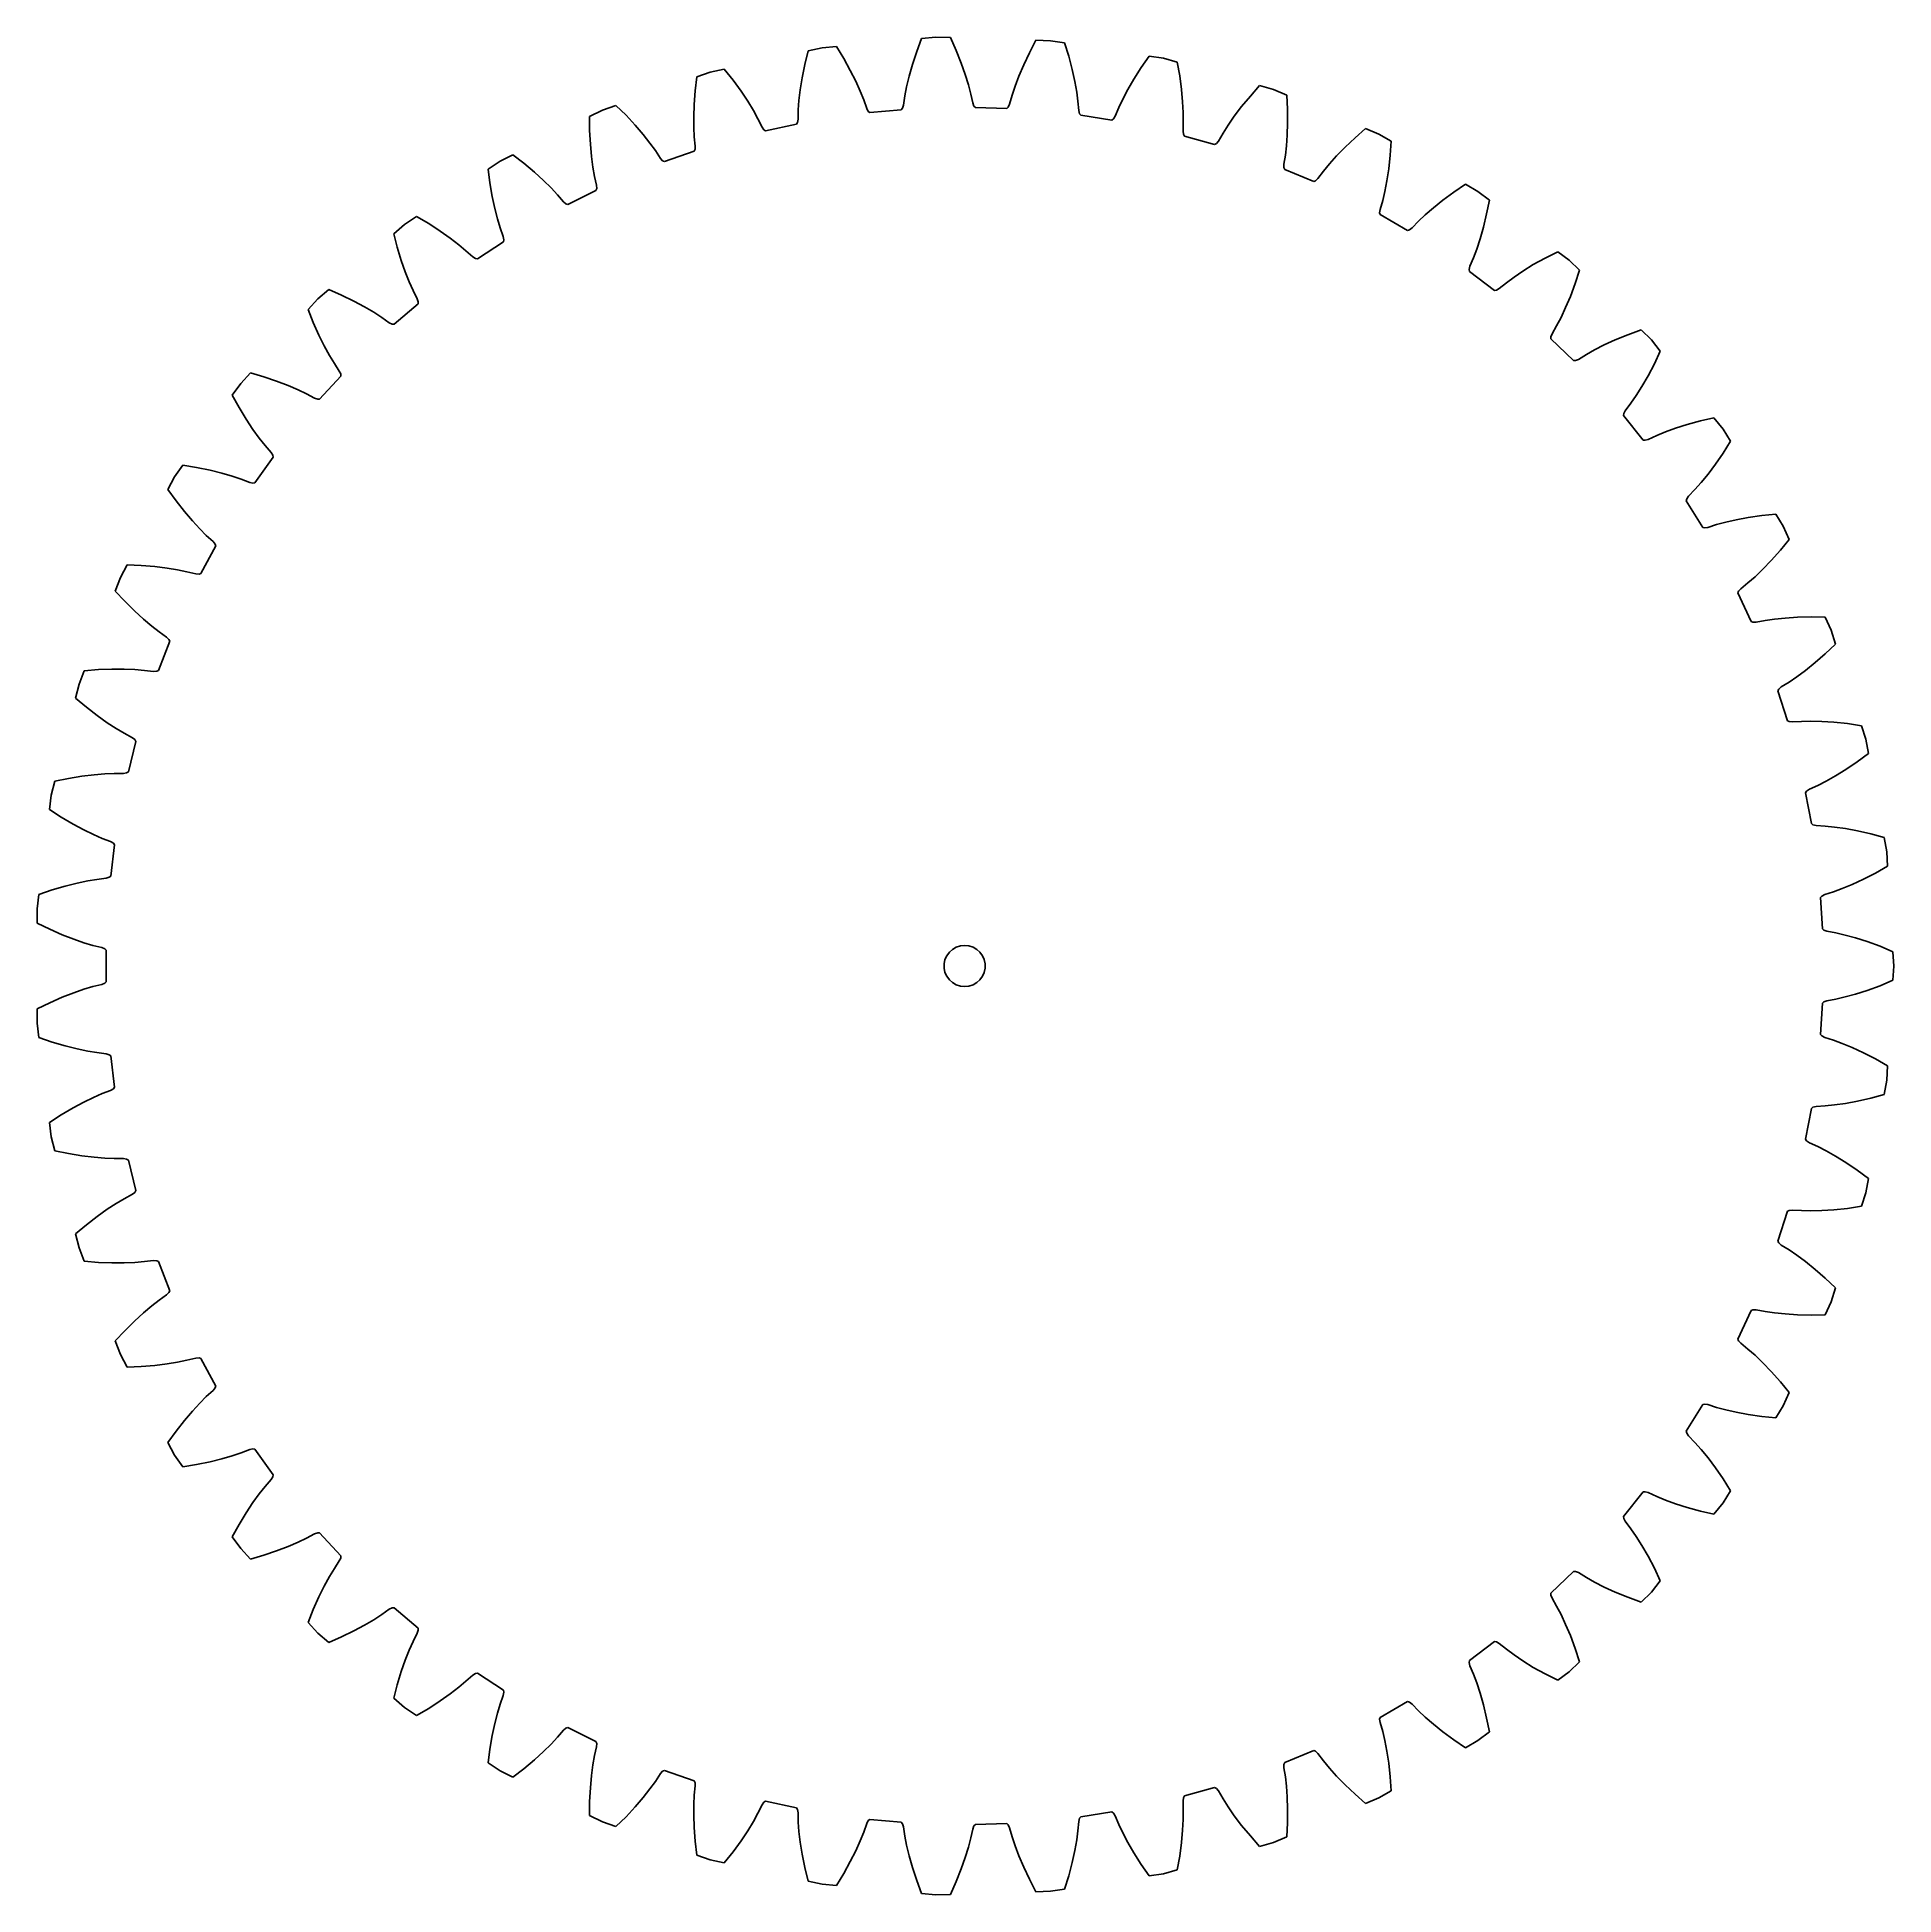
# Model space of a CAD drawing. Header units: metres. Extents: x -67 to 67, y -67 to 67.
import ezdxf

# ---------------------------------------------------------------- set-up
doc = ezdxf.new("R2010")
doc.units = ezdxf.units.M

msp = doc.modelspace()

# ---------------------------------------------------------------- linework, layer by layer
for p, q in [((-2.08, 67.45), (-3.12, 67.35)), ((-1.03, 67.42), (-2.08, 67.45)), ((-11.37, 66.46), (-11.61, 65.47)), ((-10.35, 66.68), (-11.37, 66.46)), ((-9.31, 66.78), (-10.35, 66.68)), ((-8.78, 65.91), (-9.31, 66.78)), ((-3.48, 66.4), (-3.79, 65.46)), ((-3.12, 67.35), (-3.48, 66.4)), ((-0.62, 66.49), (-1.03, 67.42)), ((-0.25, 65.57), (-0.62, 66.49)), ((4.71, 66.32), (4.29, 65.43)), ((5.18, 67.23), (4.71, 66.32)), ((6.23, 67.19), (5.18, 67.23)), ((7.26, 67.03), (6.23, 67.19)), ((7.56, 66.06), (7.26, 67.03)), ((-18.47, 64.91), (-19.45, 64.56)), ((-17.45, 65.13), (-18.47, 64.91)), ((-16.82, 64.33), (-17.45, 65.13)), ((-11.61, 65.47), (-11.8, 64.5)), ((-8.31, 65.04), (-8.78, 65.91)), ((-7.91, 64.25), (-8.31, 65.04)), ((-3.79, 65.46), (-4.03, 64.61)), ((0.05, 64.73), (-0.25, 65.57)), ((4.29, 65.43), (3.94, 64.61)), ((7.81, 65.1), (7.56, 66.06)), ((8, 64.23), (7.81, 65.1)), ((12.82, 65.24), (12.29, 64.41)), ((13.41, 66.08), (12.82, 65.24)), ((14.44, 65.92), (13.41, 66.08)), ((15.44, 65.63), (14.44, 65.92)), ((15.62, 64.63), (15.44, 65.63)), ((-19.57, 63.55), (-19.64, 62.56)), ((-19.45, 64.56), (-19.57, 63.55)), ((-16.23, 63.53), (-16.82, 64.33)), ((-15.74, 62.79), (-16.23, 63.53)), ((-11.94, 63.62), (-12.03, 62.84)), ((-11.8, 64.5), (-11.94, 63.62)), ((-7.59, 63.53), (-7.91, 64.25)), ((-7.33, 62.9), (-7.59, 63.53)), ((-4.22, 63.84), (-4.35, 63.18)), ((-4.03, 64.61), (-4.22, 63.84)), ((0.28, 63.98), (0.05, 64.73)), ((0.45, 63.32), (0.28, 63.98)), ((3.66, 63.88), (3.45, 63.23)), ((3.94, 64.61), (3.66, 63.88)), ((8.14, 63.46), (8, 64.23)), ((8.23, 62.79), (8.14, 63.46)), ((11.85, 63.64), (11.48, 62.94)), ((12.29, 64.41), (11.85, 63.64)), ((15.75, 63.65), (15.62, 64.63)), ((15.83, 62.76), (15.75, 63.65)), ((21.42, 63.93), (20.75, 63.17)), ((22.43, 63.65), (21.42, 63.93)), ((23.39, 63.24), (22.43, 63.65)), ((-26.3, 62.14), (-27.24, 61.68)), ((-25.32, 62.49), (-26.3, 62.14)), ((-24.59, 61.78), (-25.32, 62.49)), ((-19.64, 62.56), (-19.67, 61.67)), ((-15.34, 62.12), (-15.74, 62.79)), ((-15.01, 61.52), (-15.34, 62.12)), ((-12.08, 62.16), (-12.1, 61.49)), ((-12.03, 62.84), (-12.08, 62.16)), ((-7.11, 62.27), (-7.33, 62.9)), ((-7, 62.06), (-7.11, 62.27)), ((-6.89, 61.97), (-7, 62.06)), ((-4.62, 62.18), (-6.89, 61.97)), ((-4.52, 62.29), (-4.62, 62.18)), ((-4.45, 62.52), (-4.52, 62.29)), ((-4.35, 63.18), (-4.45, 62.52)), ((0.59, 62.67), (0.45, 63.32)), ((0.68, 62.45), (0.59, 62.67)), ((0.78, 62.34), (0.68, 62.45)), ((3.06, 62.27), (0.78, 62.34)), ((3.17, 62.37), (3.06, 62.27)), ((3.26, 62.59), (3.17, 62.37)), ((3.45, 63.23), (3.26, 62.59)), ((8.29, 62.12), (8.23, 62.79)), ((8.35, 61.89), (8.29, 62.12)), ((11.19, 62.33), (10.93, 61.71)), ((11.48, 62.94), (11.19, 62.33)), ((15.88, 61.98), (15.83, 62.76)), ((20.11, 62.41), (19.58, 61.7)), ((20.75, 63.17), (20.11, 62.41)), ((23.44, 62.22), (23.39, 63.24)), ((23.45, 61.23), (23.44, 62.22)), ((-27.24, 61.68), (-27.23, 60.66)), ((-23.92, 61.05), (-24.59, 61.78)), ((-23.34, 60.38), (-23.92, 61.05)), ((-19.67, 61.67), (-19.66, 60.89)), ((-19.66, 60.89), (-19.63, 60.21)), ((-14.71, 60.92), (-15.01, 61.52)), ((-14.57, 60.73), (-14.71, 60.92)), ((-14.45, 60.65), (-14.57, 60.73)), ((-12.22, 61.14), (-14.45, 60.65)), ((-12.14, 61.26), (-12.22, 61.14)), ((-12.1, 61.49), (-12.14, 61.26)), ((8.44, 61.78), (8.35, 61.89)), ((10.69, 61.43), (8.44, 61.78)), ((10.81, 61.51), (10.69, 61.43)), ((10.93, 61.71), (10.81, 61.51)), ((15.86, 60.63), (15.88, 61.3)), ((15.88, 61.3), (15.88, 61.98)), ((19.13, 61.05), (18.77, 60.48)), ((19.58, 61.7), (19.13, 61.05)), ((23.43, 60.34), (23.45, 61.23)), ((29.12, 60.81), (28.35, 60.14)), ((30.08, 60.41), (29.12, 60.81)), ((-27.23, 60.66), (-27.18, 59.67)), ((-27.18, 59.67), (-27.1, 58.79)), ((-22.85, 59.76), (-23.34, 60.38)), ((-22.45, 59.21), (-22.85, 59.76)), ((-19.63, 60.21), (-19.57, 59.54)), ((-19.57, 59.54), (-19.58, 59.31)), ((15.89, 60.4), (15.86, 60.63)), ((15.96, 60.27), (15.89, 60.4)), ((18.15, 59.65), (15.96, 60.27)), ((18.28, 59.72), (18.15, 59.65)), ((18.43, 59.9), (18.28, 59.72)), ((18.77, 60.48), (18.43, 59.9)), ((23.3, 58.88), (23.37, 59.56)), ((23.37, 59.56), (23.43, 60.34)), ((27.63, 59.46), (27.01, 58.83)), ((28.35, 60.14), (27.63, 59.46)), ((30.98, 59.89), (30.08, 60.41)), ((30.91, 58.87), (30.98, 59.89)), ((-33.74, 58.44), (-34.61, 57.86)), ((-32.81, 58.91), (-33.74, 58.44)), ((-32, 58.29), (-32.81, 58.91)), ((-31.24, 57.65), (-32, 58.29)), ((-27.1, 58.79), (-26.99, 58.01)), ((-26.99, 58.01), (-26.88, 57.34)), ((-22.09, 58.65), (-22.45, 59.21)), ((-21.93, 58.48), (-22.09, 58.65)), ((-21.79, 58.42), (-21.93, 58.48)), ((-19.64, 59.17), (-21.79, 58.42)), ((-19.58, 59.31), (-19.64, 59.17)), ((23.19, 58.22), (23.3, 58.88)), ((23.19, 57.99), (23.19, 58.22)), ((26.49, 58.24), (26.06, 57.72)), ((27.01, 58.83), (26.49, 58.24)), ((30.8, 57.88), (30.91, 58.87)), ((-34.61, 57.86), (-34.48, 56.86)), ((-34.48, 56.86), (-34.31, 55.88)), ((-30.58, 57.05), (-31.24, 57.65)), ((-30.02, 56.5), (-30.58, 57.05)), ((-26.88, 57.34), (-26.73, 56.69)), ((-26.73, 56.69), (-26.72, 56.45)), ((23.25, 57.85), (23.19, 57.99)), ((25.35, 56.96), (23.25, 57.85)), ((25.48, 57.02), (25.35, 56.96)), ((25.65, 57.18), (25.48, 57.02)), ((26.06, 57.72), (25.65, 57.18)), ((30.51, 56.24), (30.67, 57.01)), ((30.67, 57.01), (30.8, 57.88)), ((36.37, 56.77), (35.53, 56.2)), ((37.27, 56.25), (36.37, 56.77)), ((-34.31, 55.88), (-34.12, 55.01)), ((-29.56, 56), (-30.02, 56.5)), ((-29.13, 55.5), (-29.56, 56)), ((-28.95, 55.34), (-29.13, 55.5)), ((-28.81, 55.3), (-28.95, 55.34)), ((-26.77, 56.31), (-28.81, 55.3)), ((-26.72, 56.45), (-26.77, 56.31)), ((30.17, 54.93), (30.36, 55.58)), ((30.36, 55.58), (30.51, 56.24)), ((34.73, 55.62), (34.04, 55.06)), ((35.53, 56.2), (34.73, 55.62)), ((38.11, 55.62), (37.27, 56.25)), ((37.91, 54.63), (38.11, 55.62)), ((-39.8, 54.43), (-40.67, 53.85)), ((-38.92, 53.91), (-39.8, 54.43)), ((-34.12, 55.01), (-33.92, 54.25)), ((-33.92, 54.25), (-33.72, 53.6)), ((30.14, 54.7), (30.17, 54.93)), ((30.18, 54.56), (30.14, 54.7)), ((32.16, 53.42), (30.18, 54.56)), ((32.95, 54.08), (32.49, 53.6)), ((33.45, 54.54), (32.95, 54.08)), ((34.04, 55.06), (33.45, 54.54)), ((37.68, 53.66), (37.91, 54.63)), ((-40.67, 53.85), (-41.46, 53.17)), ((-41.46, 53.17), (-41.2, 52.19)), ((-38.09, 53.37), (-38.92, 53.91)), ((-37.36, 52.86), (-38.09, 53.37)), ((-36.74, 52.38), (-37.36, 52.86)), ((-33.72, 53.6), (-33.5, 52.97)), ((-33.5, 52.97), (-33.46, 52.74)), ((-33.46, 52.74), (-33.48, 52.59)), ((32.3, 53.46), (32.16, 53.42)), ((32.49, 53.6), (32.3, 53.46)), ((37.19, 52.06), (37.44, 52.81)), ((37.44, 52.81), (37.68, 53.66)), ((-41.2, 52.19), (-40.91, 51.24)), ((-36.22, 51.94), (-36.74, 52.38)), ((-35.72, 51.5), (-36.22, 51.94)), ((-35.53, 51.37), (-35.72, 51.5)), ((-35.38, 51.34), (-35.53, 51.37)), ((-33.48, 52.59), (-35.38, 51.34)), ((36.69, 50.81), (36.95, 51.42)), ((36.95, 51.42), (37.19, 52.06)), ((42.17, 51.41), (41.3, 50.93)), ((43.07, 51.87), (42.17, 51.41)), ((43.9, 51.25), (43.07, 51.87)), ((-40.91, 51.24), (-40.62, 50.4)), ((-40.62, 50.4), (-40.33, 49.67)), ((36.64, 50.58), (36.69, 50.81)), ((36.66, 50.43), (36.64, 50.58)), ((38.48, 49.06), (36.66, 50.43)), ((39.9, 50.02), (39.35, 49.62)), ((40.55, 50.46), (39.9, 50.02)), ((41.3, 50.93), (40.55, 50.46)), ((44.65, 50.52), (43.9, 51.25)), ((44.34, 49.55), (44.65, 50.52)), ((-46.18, 49.13), (-46.98, 48.45)), ((-45.25, 48.72), (-46.18, 49.13)), ((-44.36, 48.29), (-45.25, 48.72)), ((-40.33, 49.67), (-40.05, 49.05)), ((-40.05, 49.05), (-39.75, 48.45)), ((38.62, 49.08), (38.48, 49.06)), ((38.83, 49.2), (38.62, 49.08)), ((39.35, 49.62), (38.83, 49.2)), ((43.64, 47.81), (43.99, 48.62)), ((43.99, 48.62), (44.34, 49.55)), ((-46.98, 48.45), (-47.68, 47.67)), ((-47.68, 47.67), (-47.3, 46.73)), ((-43.57, 47.87), (-44.36, 48.29)), ((-42.9, 47.47), (-43.57, 47.87)), ((-42.33, 47.1), (-42.9, 47.47)), ((-39.69, 48.08), (-41.42, 46.6)), ((-39.75, 48.45), (-39.68, 48.23)), ((-39.68, 48.23), (-39.69, 48.08)), ((43.31, 47.1), (43.64, 47.81)), ((-47.3, 46.73), (-46.9, 45.82)), ((-41.78, 46.71), (-42.33, 47.1)), ((-41.57, 46.61), (-41.78, 46.71)), ((-41.42, 46.6), (-41.57, 46.61)), ((42.58, 45.69), (42.66, 45.91)), ((42.66, 45.91), (42.99, 46.49)), ((42.99, 46.49), (43.31, 47.1)), ((49.12, 46.19), (48.16, 45.84)), ((49.87, 45.46), (49.12, 46.19)), ((-46.9, 45.82), (-46.5, 45.03)), ((-46.5, 45.03), (-46.13, 44.34)), ((42.58, 45.55), (42.58, 45.69)), ((44.21, 43.96), (42.58, 45.55)), ((45.74, 44.74), (45.15, 44.41)), ((46.44, 45.1), (45.74, 44.74)), ((47.25, 45.47), (46.44, 45.1)), ((48.16, 45.84), (47.25, 45.47)), ((50.52, 44.65), (49.87, 45.46)), ((50.09, 43.73), (50.52, 44.65)), ((-46.13, 44.34), (-45.77, 43.76)), ((-45.77, 43.76), (-45.41, 43.2)), ((-45.41, 43.2), (-45.31, 42.99)), ((44.36, 43.96), (44.21, 43.96)), ((44.58, 44.05), (44.36, 43.96)), ((45.15, 44.41), (44.58, 44.05)), ((49.63, 42.85), (50.09, 43.73)), ((-52.57, 42.31), (-53.18, 41.45)), ((-51.87, 43.08), (-52.57, 42.31)), ((-50.89, 42.79), (-51.87, 43.08)), ((-49.96, 42.47), (-50.89, 42.79)), ((-49.13, 42.15), (-49.96, 42.47)), ((-48.41, 41.84), (-49.13, 42.15)), ((-47.79, 41.54), (-48.41, 41.84)), ((-45.3, 42.84), (-46.84, 41.16)), ((-45.31, 42.99), (-45.3, 42.84)), ((48.77, 41.42), (49.19, 42.08)), ((49.19, 42.08), (49.63, 42.85)), ((-53.18, 41.45), (-52.69, 40.56)), ((-52.69, 40.56), (-52.17, 39.71)), ((-47.21, 41.23), (-47.79, 41.54)), ((-46.98, 41.15), (-47.21, 41.23)), ((-46.84, 41.16), (-46.98, 41.15)), ((47.98, 40.32), (48.38, 40.86)), ((48.38, 40.86), (48.77, 41.42)), ((-52.17, 39.71), (-51.68, 38.97)), ((47.85, 39.97), (47.87, 40.11)), ((49.28, 38.19), (47.85, 39.97)), ((47.87, 40.11), (47.98, 40.32)), ((52.48, 39.31), (51.63, 39.05)), ((53.43, 39.58), (52.48, 39.31)), ((54.42, 39.8), (53.43, 39.58)), ((55.08, 38.99), (54.42, 39.8)), ((-51.68, 38.97), (-51.23, 38.34)), ((-51.23, 38.34), (-50.8, 37.8)), ((-50.8, 37.8), (-50.37, 37.29)), ((49.43, 38.18), (49.28, 38.19)), ((49.65, 38.24), (49.43, 38.18)), ((50.26, 38.52), (49.65, 38.24)), ((50.89, 38.78), (50.26, 38.52)), ((51.63, 39.05), (50.89, 38.78)), ((55.63, 38.1), (55.08, 38.99)), ((55.08, 37.24), (55.63, 38.1)), ((-50.22, 36.95), (-51.54, 35.09)), ((-50.37, 37.29), (-50.25, 37.09)), ((-50.25, 37.09), (-50.22, 36.95)), ((53.99, 35.72), (54.52, 36.43)), ((54.52, 36.43), (55.08, 37.24)), ((-57.37, 35.52), (-57.87, 34.6)), ((-56.77, 36.38), (-57.37, 35.52)), ((-55.77, 36.21), (-56.77, 36.38)), ((-54.8, 36.01), (-55.77, 36.21)), ((-53.93, 35.79), (-54.8, 36.01)), ((-53.18, 35.57), (-53.93, 35.79)), ((-52.54, 35.35), (-53.18, 35.57)), ((-51.91, 35.11), (-52.54, 35.35)), ((-51.68, 35.06), (-51.91, 35.11)), ((-51.54, 35.09), (-51.68, 35.06)), ((53.04, 34.6), (53.49, 35.11)), ((53.49, 35.11), (53.99, 35.72)), ((-57.87, 34.6), (-57.27, 33.78)), ((-57.27, 33.78), (-56.66, 33)), ((52.4, 33.79), (52.44, 33.93)), ((53.6, 31.85), (52.4, 33.79)), ((52.44, 33.93), (52.57, 34.12)), ((52.57, 34.12), (53.04, 34.6)), ((-56.66, 33), (-56.08, 32.33)), ((56.04, 32.41), (55.27, 32.23)), ((56.91, 32.57), (56.04, 32.41)), ((57.89, 32.71), (56.91, 32.57)), ((58.9, 32.81), (57.89, 32.71)), ((59.45, 31.93), (58.9, 32.81)), ((-56.08, 32.33), (-55.55, 31.75)), ((-55.55, 31.75), (-55.07, 31.27)), ((-55.07, 31.27), (-54.57, 30.82)), ((53.74, 31.82), (53.6, 31.85)), ((53.98, 31.85), (53.74, 31.82)), ((54.61, 32.05), (53.98, 31.85)), ((55.27, 32.23), (54.61, 32.05)), ((59.89, 30.98), (59.45, 31.93)), ((-54.38, 30.5), (-55.46, 28.49)), ((-54.57, 30.82), (-54.42, 30.64)), ((-54.42, 30.64), (-54.38, 30.5)), ((58.58, 29.45), (59.24, 30.19)), ((59.24, 30.19), (59.89, 30.98)), ((-60.81, 29.12), (-61.3, 28.2)), ((-59.79, 29.08), (-60.81, 29.12)), ((-58.81, 29), (-59.79, 29.08)), ((-57.92, 28.89), (-58.81, 29)), ((-57.15, 28.77), (-57.92, 28.89)), ((-56.48, 28.63), (-57.15, 28.77)), ((-55.84, 28.47), (-56.48, 28.63)), ((-55.6, 28.45), (-55.84, 28.47)), ((-55.46, 28.49), (-55.6, 28.45)), ((57.4, 28.27), (57.97, 28.81)), ((57.97, 28.81), (58.58, 29.45)), ((-61.3, 28.2), (-61.68, 27.23)), ((-61.68, 27.23), (-60.99, 26.49)), ((56.16, 27.09), (56.21, 27.23)), ((57.11, 25.02), (56.16, 27.09)), ((56.21, 27.23), (56.37, 27.4)), ((56.37, 27.4), (56.89, 27.82)), ((56.89, 27.82), (57.4, 28.27)), ((-60.99, 26.49), (-60.29, 25.79)), ((-60.29, 25.79), (-59.63, 25.19)), ((-59.63, 25.19), (-59.03, 24.68)), ((-59.03, 24.68), (-58.49, 24.27)), ((57.25, 24.97), (57.11, 25.02)), ((57.48, 24.98), (57.25, 24.97)), ((58.14, 25.1), (57.48, 24.98)), ((58.81, 25.19), (58.14, 25.1)), ((59.59, 25.27), (58.81, 25.19)), ((60.48, 25.33), (59.59, 25.27)), ((61.47, 25.35), (60.48, 25.33)), ((62.49, 25.33), (61.47, 25.35)), ((62.92, 24.38), (62.49, 25.33)), ((63.24, 23.38), (62.92, 24.38)), ((-57.72, 23.58), (-58.54, 21.46)), ((-58.49, 24.27), (-57.95, 23.88)), ((-57.95, 23.88), (-57.78, 23.72)), ((-57.78, 23.72), (-57.72, 23.58)), ((62.5, 22.68), (63.24, 23.38)), ((61.07, 21.47), (61.76, 22.03)), ((61.76, 22.03), (62.5, 22.68)), ((-64.31, 20.46), (-64.56, 19.45)), ((-63.93, 21.43), (-64.31, 20.46)), ((-62.91, 21.52), (-63.93, 21.43)), ((-61.92, 21.56), (-62.91, 21.52)), ((-61.04, 21.56), (-61.92, 21.56)), ((-60.25, 21.53), (-61.04, 21.56)), ((-59.57, 21.47), (-60.25, 21.53)), ((-58.91, 21.39), (-59.57, 21.47)), ((-58.67, 21.4), (-58.91, 21.39)), ((-58.54, 21.46), (-58.67, 21.4)), ((59.13, 20.11), (59.31, 20.27)), ((59.31, 20.27), (59.87, 20.62)), ((59.87, 20.62), (60.44, 21)), ((60.44, 21), (61.07, 21.47)), ((-64.56, 19.45), (-63.78, 18.79)), ((59.06, 19.98), (59.13, 20.11)), ((59.75, 17.81), (59.06, 19.98)), ((-63.78, 18.79), (-63, 18.18)), ((-63, 18.18), (-62.27, 17.67)), ((-62.27, 17.67), (-61.62, 17.24)), ((59.88, 17.75), (59.75, 17.81)), ((60.12, 17.72), (59.88, 17.75)), ((60.78, 17.76), (60.12, 17.72)), ((61.46, 17.78), (60.78, 17.76)), ((62.25, 17.76), (61.46, 17.78)), ((63.13, 17.7), (62.25, 17.76)), ((64.12, 17.6), (63.13, 17.7)), ((65.13, 17.45), (64.12, 17.6)), ((-61.62, 17.24), (-61.03, 16.9)), ((-61.03, 16.9), (-60.44, 16.58)), ((-60.18, 16.31), (-60.73, 14.1)), ((-60.44, 16.58), (-60.25, 16.44)), ((-60.25, 16.44), (-60.18, 16.31)), ((65.44, 16.46), (65.13, 17.45)), ((65.64, 15.43), (65.44, 16.46)), ((64.82, 14.83), (65.64, 15.43)), ((-65.08, 13.62), (-66.08, 13.41)), ((-64.1, 13.78), (-65.08, 13.62)), ((-63.22, 13.89), (-64.1, 13.78)), ((-62.44, 13.96), (-63.22, 13.89)), ((-61.76, 13.99), (-62.44, 13.96)), ((-61.09, 13.99), (-61.76, 13.99)), ((-60.86, 14.03), (-61.09, 13.99)), ((-60.73, 14.1), (-60.86, 14.03)), ((62.56, 13.42), (63.24, 13.8)), ((63.24, 13.8), (64, 14.27)), ((64, 14.27), (64.82, 14.83)), ((-66.33, 12.4), (-66.46, 11.36)), ((-66.08, 13.41), (-66.33, 12.4)), ((61.07, 12.57), (61.15, 12.7)), ((61.49, 10.34), (61.07, 12.57)), ((61.15, 12.7), (61.35, 12.83)), ((61.35, 12.83), (61.95, 13.11)), ((61.95, 13.11), (62.56, 13.42)), ((-66.46, 11.36), (-65.61, 10.81)), ((-65.61, 10.81), (-64.75, 10.3)), ((-64.75, 10.3), (-63.97, 9.88)), ((-63.97, 9.88), (-63.27, 9.54)), ((-63.27, 9.54), (-62.64, 9.27)), ((61.61, 10.25), (61.49, 10.34)), ((61.84, 10.2), (61.61, 10.25)), ((62.5, 10.16), (61.84, 10.2)), ((63.18, 10.09), (62.5, 10.16)), ((63.96, 9.98), (63.18, 10.09)), ((64.83, 9.81), (63.96, 9.98)), ((65.8, 9.59), (64.83, 9.81)), ((66.78, 9.32), (65.8, 9.59)), ((-62.64, 9.27), (-62.02, 9.03)), ((-62.02, 9.03), (-61.82, 8.91)), ((-61.73, 8.79), (-62.01, 6.53)), ((-61.82, 8.91), (-61.73, 8.79)), ((66.97, 8.29), (66.78, 9.32)), ((67.03, 7.25), (66.97, 8.29)), ((65.27, 6.3), (66.15, 6.75)), ((66.15, 6.75), (67.03, 7.25)), ((-66.26, 5.52), (-67.23, 5.19)), ((-65.31, 5.8), (-66.26, 5.52)), ((-64.45, 6.02), (-65.31, 5.8)), ((-63.68, 6.18), (-64.45, 6.02)), ((-63.01, 6.29), (-63.68, 6.18)), ((-62.35, 6.37), (-63.01, 6.29)), ((-62.12, 6.44), (-62.35, 6.37)), ((-62.01, 6.53), (-62.12, 6.44)), ((63.09, 5.39), (63.73, 5.63)), ((63.73, 5.63), (64.46, 5.93)), ((64.46, 5.93), (65.27, 6.3)), ((-67.23, 5.19), (-67.35, 4.15)), ((-67.35, 4.15), (-67.35, 3.11)), ((62.15, 4.97), (62.25, 5.08)), ((62.29, 2.7), (62.15, 4.97)), ((62.25, 5.08), (62.46, 5.19)), ((62.46, 5.19), (63.09, 5.39)), ((-67.35, 3.11), (-66.44, 2.67)), ((62.4, 2.6), (62.29, 2.7)), ((-66.44, 2.67), (-65.53, 2.27)), ((-65.53, 2.27), (-64.7, 1.95)), ((-64.7, 1.95), (-63.96, 1.69)), ((-63.96, 1.69), (-63.31, 1.5)), ((-63.31, 1.5), (-62.66, 1.34)), ((-0.88, 1.21), (-0.61, 1.37)), ((-0.61, 1.37), (-0.31, 1.47)), ((-0.31, 1.47), (0, 1.5)), ((0, 1.5), (0.31, 1.47)), ((0.31, 1.47), (0.61, 1.37)), ((0.61, 1.37), (0.88, 1.21)), ((62.62, 2.52), (62.4, 2.6)), ((63.28, 2.4), (62.62, 2.52)), ((63.94, 2.25), (63.28, 2.4)), ((64.7, 2.04), (63.94, 2.25)), ((65.55, 1.77), (64.7, 2.04)), ((66.48, 1.43), (65.55, 1.77)), ((67.42, 1.04), (66.48, 1.43)), ((-62.66, 1.34), (-62.44, 1.24)), ((-62.44, 1.24), (-62.34, 1.14)), ((-62.34, 1.14), (-62.34, -1.14)), ((-1.49, 0.16), (-1.43, 0.46)), ((-1.49, -0.16), (-1.49, 0.16)), ((-1.43, 0.46), (-1.3, 0.75)), ((-1.3, 0.75), (-1.11, 1)), ((-1.11, 1), (-0.88, 1.21)), ((0.88, 1.21), (1.11, 1)), ((1.11, 1), (1.3, 0.75)), ((1.3, 0.75), (1.43, 0.46)), ((1.43, 0.46), (1.49, 0.16)), ((1.49, 0.16), (1.49, -0.16)), ((67.48, 0), (67.42, 1.04)), ((-62.66, -1.34), (-63.31, -1.5)), ((-62.44, -1.24), (-62.66, -1.34)), ((-62.34, -1.14), (-62.44, -1.24)), ((-1.43, -0.46), (-1.49, -0.16)), ((-1.3, -0.75), (-1.43, -0.46)), ((-1.11, -1), (-1.3, -0.75)), ((-0.88, -1.21), (-1.11, -1)), ((-0.61, -1.37), (-0.88, -1.21)), ((0.88, -1.21), (0.61, -1.37)), ((1.11, -1), (0.88, -1.21)), ((1.3, -0.75), (1.11, -1)), ((1.43, -0.46), (1.3, -0.75)), ((1.49, -0.16), (1.43, -0.46)), ((66.48, -1.43), (67.42, -1.04)), ((67.42, -1.04), (67.48, 0)), ((-66.44, -2.67), (-67.35, -3.11)), ((-65.53, -2.27), (-66.44, -2.67)), ((-64.7, -1.95), (-65.53, -2.27)), ((-63.96, -1.69), (-64.7, -1.95)), ((-63.31, -1.5), (-63.96, -1.69)), ((-0.31, -1.47), (-0.61, -1.37)), ((0, -1.5), (-0.31, -1.47)), ((0.31, -1.47), (0, -1.5)), ((0.61, -1.37), (0.31, -1.47)), ((62.29, -2.7), (62.4, -2.6)), ((62.4, -2.6), (62.62, -2.52)), ((62.62, -2.52), (63.28, -2.4)), ((63.28, -2.4), (63.94, -2.25)), ((63.94, -2.25), (64.7, -2.04)), ((64.7, -2.04), (65.55, -1.77)), ((65.55, -1.77), (66.48, -1.43)), ((-67.35, -3.11), (-67.35, -4.15)), ((62.15, -4.97), (62.29, -2.7)), ((-67.35, -4.15), (-67.23, -5.19)), ((-67.23, -5.19), (-66.26, -5.52)), ((62.25, -5.08), (62.15, -4.97)), ((62.46, -5.19), (62.25, -5.08)), ((63.09, -5.39), (62.46, -5.19)), ((63.73, -5.63), (63.09, -5.39)), ((-66.26, -5.52), (-65.31, -5.8)), ((-65.31, -5.8), (-64.45, -6.02)), ((-64.45, -6.02), (-63.68, -6.18)), ((-63.68, -6.18), (-63.01, -6.29)), ((-63.01, -6.29), (-62.35, -6.37)), ((-62.35, -6.37), (-62.12, -6.44)), ((-62.12, -6.44), (-62.01, -6.53)), ((-62.01, -6.53), (-61.73, -8.79)), ((64.46, -5.93), (63.73, -5.63)), ((65.27, -6.3), (64.46, -5.93)), ((66.15, -6.75), (65.27, -6.3)), ((67.03, -7.25), (66.15, -6.75)), ((66.97, -8.29), (67.03, -7.25)), ((-62.64, -9.27), (-63.27, -9.54)), ((-62.02, -9.03), (-62.64, -9.27)), ((-61.82, -8.91), (-62.02, -9.03)), ((-61.73, -8.79), (-61.82, -8.91)), ((65.8, -9.59), (66.78, -9.32)), ((66.78, -9.32), (66.97, -8.29)), ((-64.75, -10.3), (-65.61, -10.81)), ((-63.97, -9.88), (-64.75, -10.3)), ((-63.27, -9.54), (-63.97, -9.88)), ((61.07, -12.57), (61.49, -10.34)), ((61.49, -10.34), (61.61, -10.25)), ((61.61, -10.25), (61.84, -10.2)), ((61.84, -10.2), (62.5, -10.16)), ((62.5, -10.16), (63.18, -10.09)), ((63.18, -10.09), (63.96, -9.98)), ((63.96, -9.98), (64.83, -9.81)), ((64.83, -9.81), (65.8, -9.59)), ((-65.61, -10.81), (-66.46, -11.36)), ((-66.46, -11.36), (-66.33, -12.4)), ((-66.33, -12.4), (-66.08, -13.41)), ((-66.08, -13.41), (-65.08, -13.62)), ((61.15, -12.7), (61.07, -12.57)), ((61.35, -12.83), (61.15, -12.7)), ((61.95, -13.11), (61.35, -12.83)), ((62.56, -13.42), (61.95, -13.11)), ((63.24, -13.8), (62.56, -13.42)), ((-65.08, -13.62), (-64.1, -13.78)), ((-64.1, -13.78), (-63.22, -13.89)), ((-63.22, -13.89), (-62.44, -13.96)), ((-62.44, -13.96), (-61.76, -13.99)), ((-61.76, -13.99), (-61.09, -13.99)), ((-61.09, -13.99), (-60.86, -14.03)), ((-60.86, -14.03), (-60.73, -14.1)), ((-60.73, -14.1), (-60.18, -16.31)), ((64, -14.27), (63.24, -13.8)), ((64.82, -14.83), (64, -14.27)), ((65.64, -15.43), (64.82, -14.83)), ((65.44, -16.46), (65.64, -15.43)), ((-61.62, -17.24), (-62.27, -17.67)), ((-61.03, -16.9), (-61.62, -17.24)), ((-60.44, -16.58), (-61.03, -16.9)), ((-60.25, -16.44), (-60.44, -16.58)), ((-60.18, -16.31), (-60.25, -16.44)), ((64.12, -17.6), (65.13, -17.45)), ((65.13, -17.45), (65.44, -16.46)), ((-63.78, -18.79), (-64.56, -19.45)), ((-63, -18.18), (-63.78, -18.79)), ((-62.27, -17.67), (-63, -18.18)), ((59.06, -19.98), (59.75, -17.81)), ((59.75, -17.81), (59.88, -17.75)), ((59.88, -17.75), (60.12, -17.72)), ((60.12, -17.72), (60.78, -17.76)), ((60.78, -17.76), (61.46, -17.78)), ((61.46, -17.78), (62.25, -17.76)), ((62.25, -17.76), (63.13, -17.7)), ((63.13, -17.7), (64.12, -17.6)), ((-64.56, -19.45), (-64.31, -20.46)), ((59.13, -20.11), (59.06, -19.98)), ((59.31, -20.27), (59.13, -20.11)), ((-64.31, -20.46), (-63.93, -21.43)), ((-63.93, -21.43), (-62.91, -21.52)), ((-62.91, -21.52), (-61.92, -21.56)), ((-61.92, -21.56), (-61.04, -21.56)), ((-61.04, -21.56), (-60.25, -21.53)), ((-60.25, -21.53), (-59.57, -21.47)), ((-59.57, -21.47), (-58.91, -21.39)), ((-58.91, -21.39), (-58.67, -21.4)), ((-58.67, -21.4), (-58.54, -21.46)), ((-58.54, -21.46), (-57.72, -23.58)), ((59.87, -20.62), (59.31, -20.27)), ((60.44, -21), (59.87, -20.62)), ((61.07, -21.47), (60.44, -21)), ((61.76, -22.03), (61.07, -21.47)), ((62.5, -22.68), (61.76, -22.03)), ((63.24, -23.38), (62.5, -22.68)), ((-58.49, -24.27), (-59.03, -24.68)), ((-57.95, -23.88), (-58.49, -24.27)), ((-57.78, -23.72), (-57.95, -23.88)), ((-57.72, -23.58), (-57.78, -23.72)), ((62.92, -24.38), (63.24, -23.38)), ((-59.63, -25.19), (-60.29, -25.79)), ((-59.03, -24.68), (-59.63, -25.19)), ((56.16, -27.09), (57.11, -25.02)), ((57.11, -25.02), (57.25, -24.97)), ((57.25, -24.97), (57.48, -24.98)), ((57.48, -24.98), (58.14, -25.1)), ((58.14, -25.1), (58.81, -25.19)), ((58.81, -25.19), (59.59, -25.27)), ((59.59, -25.27), (60.48, -25.33)), ((60.48, -25.33), (61.47, -25.35)), ((61.47, -25.35), (62.49, -25.33)), ((62.49, -25.33), (62.92, -24.38)), ((-60.99, -26.49), (-61.68, -27.23)), ((-60.29, -25.79), (-60.99, -26.49)), ((-61.68, -27.23), (-61.3, -28.2)), ((-61.3, -28.2), (-60.81, -29.12)), ((56.21, -27.23), (56.16, -27.09)), ((56.37, -27.4), (56.21, -27.23)), ((56.89, -27.82), (56.37, -27.4)), ((57.4, -28.27), (56.89, -27.82)), ((57.97, -28.81), (57.4, -28.27)), ((-60.81, -29.12), (-59.79, -29.08)), ((-59.79, -29.08), (-58.81, -29)), ((-58.81, -29), (-57.92, -28.89)), ((-57.92, -28.89), (-57.15, -28.77)), ((-57.15, -28.77), (-56.48, -28.63)), ((-56.48, -28.63), (-55.84, -28.47)), ((-55.84, -28.47), (-55.6, -28.45)), ((-55.6, -28.45), (-55.46, -28.49)), ((-55.46, -28.49), (-54.38, -30.5)), ((58.58, -29.45), (57.97, -28.81)), ((59.24, -30.19), (58.58, -29.45)), ((-54.57, -30.82), (-55.07, -31.27)), ((-54.42, -30.64), (-54.57, -30.82)), ((-54.38, -30.5), (-54.42, -30.64)), ((59.89, -30.98), (59.24, -30.19)), ((59.45, -31.93), (59.89, -30.98)), ((-56.08, -32.33), (-56.66, -33)), ((-55.55, -31.75), (-56.08, -32.33)), ((-55.07, -31.27), (-55.55, -31.75)), ((52.4, -33.79), (53.6, -31.85)), ((53.6, -31.85), (53.74, -31.82)), ((53.74, -31.82), (53.98, -31.85)), ((53.98, -31.85), (54.61, -32.05)), ((54.61, -32.05), (55.27, -32.23)), ((55.27, -32.23), (56.04, -32.41)), ((58.9, -32.81), (59.45, -31.93)), ((-56.66, -33), (-57.27, -33.78)), ((56.04, -32.41), (56.91, -32.57)), ((56.91, -32.57), (57.89, -32.71)), ((57.89, -32.71), (58.9, -32.81)), ((-57.27, -33.78), (-57.87, -34.6)), ((-57.87, -34.6), (-57.37, -35.52)), ((-51.91, -35.11), (-51.68, -35.06)), ((-51.68, -35.06), (-51.54, -35.09)), ((52.44, -33.93), (52.4, -33.79)), ((52.57, -34.12), (52.44, -33.93)), ((53.04, -34.6), (52.57, -34.12)), ((53.49, -35.11), (53.04, -34.6)), ((-57.37, -35.52), (-56.77, -36.38)), ((-56.77, -36.38), (-55.77, -36.21)), ((-55.77, -36.21), (-54.8, -36.01)), ((-54.8, -36.01), (-53.93, -35.79)), ((-53.93, -35.79), (-53.18, -35.57)), ((-53.18, -35.57), (-52.54, -35.35)), ((-52.54, -35.35), (-51.91, -35.11)), ((-51.54, -35.09), (-50.22, -36.95)), ((53.99, -35.72), (53.49, -35.11)), ((54.52, -36.43), (53.99, -35.72)), ((-50.37, -37.29), (-50.8, -37.8)), ((-50.25, -37.09), (-50.37, -37.29)), ((-50.22, -36.95), (-50.25, -37.09)), ((55.08, -37.24), (54.52, -36.43)), ((55.63, -38.1), (55.08, -37.24)), ((-51.68, -38.97), (-52.17, -39.71)), ((-51.23, -38.34), (-51.68, -38.97)), ((-50.8, -37.8), (-51.23, -38.34)), ((47.85, -39.97), (49.28, -38.19)), ((49.28, -38.19), (49.43, -38.18)), ((49.43, -38.18), (49.65, -38.24)), ((49.65, -38.24), (50.26, -38.52)), ((50.26, -38.52), (50.89, -38.78)), ((50.89, -38.78), (51.63, -39.05)), ((51.63, -39.05), (52.48, -39.31)), ((54.42, -39.8), (55.08, -38.99)), ((55.08, -38.99), (55.63, -38.1)), ((-52.17, -39.71), (-52.69, -40.56)), ((47.87, -40.11), (47.85, -39.97)), ((47.98, -40.32), (47.87, -40.11)), ((48.38, -40.86), (47.98, -40.32)), ((52.48, -39.31), (53.43, -39.58)), ((53.43, -39.58), (54.42, -39.8)), ((-52.69, -40.56), (-53.18, -41.45)), ((-53.18, -41.45), (-52.57, -42.31)), ((-48.41, -41.84), (-47.79, -41.54)), ((-47.79, -41.54), (-47.21, -41.23)), ((-47.21, -41.23), (-46.98, -41.15)), ((-46.98, -41.15), (-46.84, -41.16)), ((-46.84, -41.16), (-45.3, -42.84)), ((48.77, -41.42), (48.38, -40.86)), ((49.19, -42.08), (48.77, -41.42)), ((-52.57, -42.31), (-51.87, -43.08)), ((-51.87, -43.08), (-50.89, -42.79)), ((-50.89, -42.79), (-49.96, -42.47)), ((-49.96, -42.47), (-49.13, -42.15)), ((-49.13, -42.15), (-48.41, -41.84)), ((-45.31, -42.99), (-45.41, -43.2)), ((-45.3, -42.84), (-45.31, -42.99)), ((49.63, -42.85), (49.19, -42.08)), ((50.09, -43.73), (49.63, -42.85)), ((-46.13, -44.34), (-46.5, -45.03)), ((-45.77, -43.76), (-46.13, -44.34)), ((-45.41, -43.2), (-45.77, -43.76)), ((42.58, -45.55), (44.21, -43.96)), ((44.21, -43.96), (44.36, -43.96)), ((44.36, -43.96), (44.58, -44.05)), ((44.58, -44.05), (45.15, -44.41)), ((45.15, -44.41), (45.74, -44.74)), ((50.52, -44.65), (50.09, -43.73)), ((-46.9, -45.82), (-47.3, -46.73)), ((-46.5, -45.03), (-46.9, -45.82)), ((42.58, -45.69), (42.58, -45.55)), ((42.66, -45.91), (42.58, -45.69)), ((45.74, -44.74), (46.44, -45.1)), ((46.44, -45.1), (47.25, -45.47)), ((47.25, -45.47), (48.16, -45.84)), ((48.16, -45.84), (49.12, -46.19)), ((49.12, -46.19), (49.87, -45.46)), ((49.87, -45.46), (50.52, -44.65)), ((-47.3, -46.73), (-47.68, -47.67)), ((-42.9, -47.47), (-42.33, -47.1)), ((-42.33, -47.1), (-41.78, -46.71)), ((-41.78, -46.71), (-41.57, -46.61)), ((-41.57, -46.61), (-41.42, -46.6)), ((-41.42, -46.6), (-39.69, -48.08)), ((42.99, -46.49), (42.66, -45.91)), ((43.31, -47.1), (42.99, -46.49)), ((43.64, -47.81), (43.31, -47.1)), ((-47.68, -47.67), (-46.98, -48.45)), ((-46.98, -48.45), (-46.18, -49.13)), ((-45.25, -48.72), (-44.36, -48.29)), ((-44.36, -48.29), (-43.57, -47.87)), ((-43.57, -47.87), (-42.9, -47.47)), ((-39.75, -48.45), (-40.05, -49.05)), ((-39.68, -48.23), (-39.75, -48.45)), ((-39.69, -48.08), (-39.68, -48.23)), ((43.99, -48.62), (43.64, -47.81)), ((-46.18, -49.13), (-45.25, -48.72)), ((-40.33, -49.67), (-40.62, -50.4)), ((-40.05, -49.05), (-40.33, -49.67)), ((36.66, -50.43), (38.48, -49.06)), ((38.48, -49.06), (38.62, -49.08)), ((38.62, -49.08), (38.83, -49.2)), ((38.83, -49.2), (39.35, -49.62)), ((39.35, -49.62), (39.9, -50.02)), ((44.34, -49.55), (43.99, -48.62)), ((44.65, -50.52), (44.34, -49.55)), ((-40.91, -51.24), (-41.2, -52.19)), ((-40.62, -50.4), (-40.91, -51.24)), ((36.64, -50.58), (36.66, -50.43)), ((36.69, -50.81), (36.64, -50.58)), ((36.95, -51.42), (36.69, -50.81)), ((39.9, -50.02), (40.55, -50.46)), ((40.55, -50.46), (41.3, -50.93)), ((41.3, -50.93), (42.17, -51.41)), ((43.07, -51.87), (43.9, -51.25)), ((43.9, -51.25), (44.65, -50.52)), ((-41.2, -52.19), (-41.46, -53.17)), ((-37.36, -52.86), (-36.74, -52.38)), ((-36.74, -52.38), (-36.22, -51.94)), ((-36.22, -51.94), (-35.72, -51.5)), ((-35.72, -51.5), (-35.53, -51.37)), ((-35.53, -51.37), (-35.38, -51.34)), ((-35.38, -51.34), (-33.48, -52.59)), ((-33.48, -52.59), (-33.46, -52.74)), ((37.19, -52.06), (36.95, -51.42)), ((37.44, -52.81), (37.19, -52.06)), ((42.17, -51.41), (43.07, -51.87)), ((-41.46, -53.17), (-40.67, -53.85)), ((-40.67, -53.85), (-39.8, -54.43)), ((-39.8, -54.43), (-38.92, -53.91)), ((-38.92, -53.91), (-38.09, -53.37)), ((-38.09, -53.37), (-37.36, -52.86)), ((-33.72, -53.6), (-33.92, -54.25)), ((-33.5, -52.97), (-33.72, -53.6)), ((-33.46, -52.74), (-33.5, -52.97)), ((30.18, -54.56), (32.16, -53.42)), ((32.16, -53.42), (32.3, -53.46)), ((32.3, -53.46), (32.49, -53.6)), ((32.49, -53.6), (32.95, -54.08)), ((37.68, -53.66), (37.44, -52.81)), ((37.91, -54.63), (37.68, -53.66)), ((-34.12, -55.01), (-34.31, -55.88)), ((-33.92, -54.25), (-34.12, -55.01)), ((-28.95, -55.34), (-28.81, -55.3)), ((-28.81, -55.3), (-26.77, -56.31)), ((30.14, -54.7), (30.18, -54.56)), ((30.17, -54.93), (30.14, -54.7)), ((30.36, -55.58), (30.17, -54.93)), ((32.95, -54.08), (33.45, -54.54)), ((33.45, -54.54), (34.04, -55.06)), ((34.04, -55.06), (34.73, -55.62)), ((38.11, -55.62), (37.91, -54.63)), ((-34.31, -55.88), (-34.48, -56.86)), ((-30.58, -57.05), (-30.02, -56.5)), ((-30.02, -56.5), (-29.56, -56)), ((-29.56, -56), (-29.13, -55.5)), ((-29.13, -55.5), (-28.95, -55.34)), ((-26.77, -56.31), (-26.72, -56.45)), ((-26.72, -56.45), (-26.73, -56.69)), ((30.51, -56.24), (30.36, -55.58)), ((30.67, -57.01), (30.51, -56.24)), ((34.73, -55.62), (35.53, -56.2)), ((35.53, -56.2), (36.37, -56.77)), ((36.37, -56.77), (37.27, -56.25)), ((37.27, -56.25), (38.11, -55.62)), ((-34.48, -56.86), (-34.61, -57.86)), ((-34.61, -57.86), (-33.74, -58.44)), ((-32, -58.29), (-31.24, -57.65)), ((-31.24, -57.65), (-30.58, -57.05)), ((-26.88, -57.34), (-26.99, -58.01)), ((-26.73, -56.69), (-26.88, -57.34)), ((23.19, -57.99), (23.25, -57.85)), ((23.19, -58.22), (23.19, -57.99)), ((23.25, -57.85), (25.35, -56.96)), ((25.35, -56.96), (25.48, -57.02)), ((25.48, -57.02), (25.65, -57.18)), ((25.65, -57.18), (26.06, -57.72)), ((26.06, -57.72), (26.49, -58.24)), ((30.8, -57.88), (30.67, -57.01)), ((30.91, -58.87), (30.8, -57.88)), ((-33.74, -58.44), (-32.81, -58.91)), ((-32.81, -58.91), (-32, -58.29)), ((-27.1, -58.79), (-27.18, -59.67)), ((-26.99, -58.01), (-27.1, -58.79)), ((-22.85, -59.76), (-22.45, -59.21)), ((-22.45, -59.21), (-22.09, -58.65)), ((-22.09, -58.65), (-21.93, -58.48)), ((-21.93, -58.48), (-21.79, -58.42)), ((-21.79, -58.42), (-19.64, -59.17)), ((-19.64, -59.17), (-19.58, -59.31)), ((-19.58, -59.31), (-19.57, -59.54)), ((23.3, -58.88), (23.19, -58.22)), ((23.37, -59.56), (23.3, -58.88)), ((26.49, -58.24), (27.01, -58.83)), ((27.01, -58.83), (27.63, -59.46)), ((30.98, -59.89), (30.91, -58.87)), ((-27.23, -60.66), (-27.24, -61.68)), ((-27.18, -59.67), (-27.23, -60.66)), ((-23.92, -61.05), (-23.34, -60.38)), ((-23.34, -60.38), (-22.85, -59.76)), ((-19.63, -60.21), (-19.66, -60.89)), ((-19.57, -59.54), (-19.63, -60.21)), ((-14.57, -60.73), (-14.45, -60.65)), ((-14.45, -60.65), (-12.22, -61.14)), ((15.86, -60.63), (15.89, -60.4)), ((15.88, -61.3), (15.86, -60.63)), ((15.89, -60.4), (15.96, -60.27)), ((15.96, -60.27), (18.15, -59.65)), ((18.15, -59.65), (18.28, -59.72)), ((18.28, -59.72), (18.43, -59.9)), ((18.43, -59.9), (18.77, -60.48)), ((18.77, -60.48), (19.13, -61.05)), ((23.43, -60.34), (23.37, -59.56)), ((23.45, -61.23), (23.43, -60.34)), ((27.63, -59.46), (28.35, -60.14)), ((28.35, -60.14), (29.12, -60.81)), ((29.12, -60.81), (30.08, -60.41)), ((30.08, -60.41), (30.98, -59.89)), ((-27.24, -61.68), (-26.3, -62.14)), ((-25.32, -62.49), (-24.59, -61.78)), ((-24.59, -61.78), (-23.92, -61.05)), ((-19.66, -60.89), (-19.67, -61.67)), ((-19.67, -61.67), (-19.64, -62.56)), ((-15.34, -62.12), (-15.01, -61.52)), ((-15.01, -61.52), (-14.71, -60.92)), ((-14.71, -60.92), (-14.57, -60.73)), ((-12.22, -61.14), (-12.14, -61.26)), ((-12.14, -61.26), (-12.1, -61.49)), ((-12.1, -61.49), (-12.08, -62.16)), ((-7, -62.06), (-6.89, -61.97)), ((-6.89, -61.97), (-4.62, -62.18)), ((8.29, -62.12), (8.35, -61.89)), ((8.35, -61.89), (8.44, -61.78)), ((8.44, -61.78), (10.69, -61.43)), ((10.69, -61.43), (10.81, -61.51)), ((10.81, -61.51), (10.93, -61.71)), ((10.93, -61.71), (11.19, -62.33)), ((15.83, -62.76), (15.88, -61.98)), ((15.88, -61.98), (15.88, -61.3)), ((19.13, -61.05), (19.58, -61.7)), ((19.58, -61.7), (20.11, -62.41)), ((23.44, -62.22), (23.45, -61.23)), ((-26.3, -62.14), (-25.32, -62.49)), ((-19.64, -62.56), (-19.57, -63.55)), ((-16.23, -63.53), (-15.74, -62.79)), ((-15.74, -62.79), (-15.34, -62.12)), ((-12.08, -62.16), (-12.03, -62.84)), ((-12.03, -62.84), (-11.94, -63.62)), ((-7.59, -63.53), (-7.33, -62.9)), ((-7.33, -62.9), (-7.11, -62.27)), ((-7.11, -62.27), (-7, -62.06)), ((-4.62, -62.18), (-4.52, -62.29)), ((-4.52, -62.29), (-4.45, -62.52)), ((-4.45, -62.52), (-4.35, -63.18)), ((-4.35, -63.18), (-4.22, -63.84)), ((0.28, -63.98), (0.45, -63.32)), ((0.45, -63.32), (0.59, -62.67)), ((0.59, -62.67), (0.68, -62.45)), ((0.68, -62.45), (0.78, -62.34)), ((0.78, -62.34), (3.06, -62.27)), ((3.06, -62.27), (3.17, -62.37)), ((3.17, -62.37), (3.26, -62.59)), ((3.26, -62.59), (3.45, -63.23)), ((3.45, -63.23), (3.66, -63.88)), ((8.14, -63.46), (8.23, -62.79)), ((8.23, -62.79), (8.29, -62.12)), ((11.19, -62.33), (11.48, -62.94)), ((11.48, -62.94), (11.85, -63.64)), ((15.75, -63.65), (15.83, -62.76)), ((20.11, -62.41), (20.75, -63.17)), ((20.75, -63.17), (21.42, -63.93)), ((22.43, -63.65), (23.39, -63.24)), ((23.39, -63.24), (23.44, -62.22)), ((-19.57, -63.55), (-19.45, -64.56)), ((-19.45, -64.56), (-18.47, -64.91)), ((-17.45, -65.13), (-16.82, -64.33)), ((-16.82, -64.33), (-16.23, -63.53)), ((-11.94, -63.62), (-11.8, -64.5)), ((-11.8, -64.5), (-11.61, -65.47)), ((-8.31, -65.04), (-7.91, -64.25)), ((-7.91, -64.25), (-7.59, -63.53)), ((-4.22, -63.84), (-4.03, -64.61)), ((-4.03, -64.61), (-3.79, -65.46)), ((-0.25, -65.57), (0.05, -64.73)), ((0.05, -64.73), (0.28, -63.98)), ((3.66, -63.88), (3.94, -64.61)), ((3.94, -64.61), (4.29, -65.43)), ((7.81, -65.1), (8, -64.23)), ((8, -64.23), (8.14, -63.46)), ((11.85, -63.64), (12.29, -64.41)), ((12.29, -64.41), (12.82, -65.24)), ((15.44, -65.63), (15.62, -64.63)), ((15.62, -64.63), (15.75, -63.65)), ((21.42, -63.93), (22.43, -63.65)), ((-18.47, -64.91), (-17.45, -65.13)), ((-11.61, -65.47), (-11.37, -66.46)), ((-9.31, -66.78), (-8.78, -65.91)), ((-8.78, -65.91), (-8.31, -65.04)), ((-3.79, -65.46), (-3.48, -66.4)), ((-0.62, -66.49), (-0.25, -65.57)), ((4.29, -65.43), (4.71, -66.32)), ((7.26, -67.03), (7.56, -66.06)), ((7.56, -66.06), (7.81, -65.1)), ((12.82, -65.24), (13.41, -66.08)), ((13.41, -66.08), (14.44, -65.92)), ((14.44, -65.92), (15.44, -65.63)), ((-11.37, -66.46), (-10.35, -66.68)), ((-10.35, -66.68), (-9.31, -66.78)), ((-3.48, -66.4), (-3.12, -67.35)), ((-3.12, -67.35), (-2.08, -67.45)), ((-2.08, -67.45), (-1.03, -67.42)), ((-1.03, -67.42), (-0.62, -66.49)), ((4.71, -66.32), (5.18, -67.23)), ((5.18, -67.23), (6.23, -67.19)), ((6.23, -67.19), (7.26, -67.03))]:
    msp.add_line(p, q)

doc.saveas('drawing.dxf')
